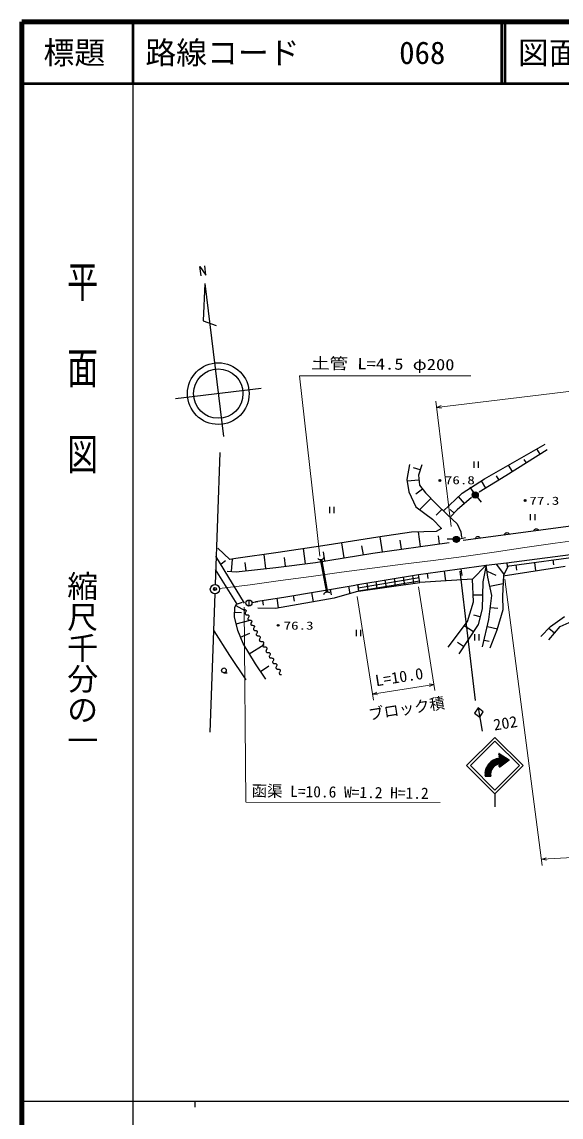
# Model space of a CAD drawing. Units: millimetres, scale not verified. Extents: x 40000 to 680000, y 20000 to 380000.
# Drawn here: x 40000 to 127384, y 202409 to 380000 of the extents above; entities that cross this region are included whole.
import ezdxf
from ezdxf.enums import TextEntityAlignment as Align

# ---------------------------------------------------------------- set-up
doc = ezdxf.new("R2010")
doc.units = ezdxf.units.MM
doc.header["$LTSCALE"] = 1000
doc.header["$PDMODE"] = 32
doc.header["$PDSIZE"] = 500
doc.linetypes.add('CHAIN', pattern=[18.5, 12, -1.5, 3.5, -1.5])
for name, color, linetype, lineweight in [('M-BGD', 7, 'Continuous', 25), ('M-BGD-EXST', 7, 'Continuous', 25), ('M-BMK', 2, 'CHAIN', 13), ('M-BMK-OTRS', 5, 'Continuous', 25), ('M-BMK-SRVR', 3, 'Continuous', 25), ('M-STR-HTXT', 7, 'Continuous', 13), ('M-STR-STRC', 7, 'Continuous', 25), ('M-TTL', 2, 'Continuous', 140), ('M-TTL-BAND', 7, 'Continuous', 25), ('M-TTL-LINE', 7, 'Continuous', 50)]:
    doc.layers.add(name, color=color, linetype=linetype, lineweight=lineweight)
doc.layers.add('M-OTRS', color=6, linetype='Continuous')
doc.layers.add('M-TTL-TXT', color=7, linetype='Continuous')
doc.styles.add('@ＭＳ ゴシック', font='')
doc.styles.add('ＭＳ ゴシック', font='')
doc.styles.get('@ＭＳ ゴシック').set_extended_font_data('@MS Gothic')
doc.styles.get('ＭＳ ゴシック').set_extended_font_data('MS Gothic')

# ---------------------------------------------------------------- blocks, each defined once
blk = doc.blocks.new('BUHIN1')
at = {"color": 3, "linetype": 'Continuous', "lineweight": 25}
blk.add_circle((0, 0), 746, dxfattribs=at)
blk = doc.blocks.new('BUHIN124')
at = {"color": 7, "linetype": 'Continuous', "lineweight": 25}
blk.add_line((0, -382), (498, -382), dxfattribs=at)
blk.add_circle((0, 0), 382, dxfattribs=at)
blk = doc.blocks.new('BUHIN127')
at = {"color": 7, "linetype": 'Continuous', "lineweight": 25}
for p, q in [((-385, 500), (-385, -500)), ((382, -500), (382, 500))]:
    blk.add_line(p, q, dxfattribs=at)

msp = doc.modelspace()

# ---------------------------------------------------------------- hatches: boundary and pattern name
at = {"layer": 'M-BGD'}
h = msp.add_hatch(dxfattribs=at)
h.set_pattern_fill('USER', color=256, style=0, pattern_type=2)
h.set_pattern_definition([(9.358, (94452, 288752), (-81.3, 493.346), []), (99.358, (94452, 288752), (-2960.1, -487.8), []), (99.358, (96014, 288503), (-2960.1, -487.8), [])])
h.paths.add_polyline_path([(94452, 288752), (104294, 290374), (104510, 289075), (94576, 287703)])
at = {"layer": 'M-STR-STRC'}
h = msp.add_hatch(dxfattribs=at)
h.set_pattern_fill('USER', color=256, style=0, pattern_type=2)
h.set_pattern_definition([(115.8225, (115971, 258236), (-90.0148, -43.5584), [])])
h.paths.add_polyline_path([(115056, 257691), (115972, 257691), (115971, 258236), (116178, 258832), (116708, 259410), (117063, 259599), (117393, 259693), (117341, 259280), (117439, 259222), (118980, 260314), (117373, 261343), (117278, 261280), (117393, 260610), (116726, 260442), (116037, 260042), (115637, 259644), (115269, 259043), (115107, 258552), (115052, 258192)])

# ---------------------------------------------------------------- linework, layer by layer
at = {"layer": 'M-BGD'}
for p, q in [((114961, 305893), (124818, 311534)), ((125115, 310584), (118405, 306368)), ((121760, 308476), (121398, 309053)), ((123997, 309881), (123450, 310751)), ((102807, 308247), (102391, 305798)), ((104563, 307346), (103477, 307698)), ((104840, 308201), (104285, 306491)), ((119523, 307071), (118861, 308125)), ((102391, 305798), (102715, 303811)), ((104355, 305683), (102437, 305518)), ((104285, 306491), (104424, 304874)), ((111338, 303577), (114961, 305893)), ((118405, 306368), (114129, 303755)), ((115198, 304408), (114479, 305585)), ((117336, 305715), (116918, 306398)), ((102715, 303811), (103823, 301363)), ((104909, 304250), (103847, 303424)), ((104424, 304874), (105394, 303627)), ((113193, 303718), (112656, 304561)), ((113506, 303310), (113020, 303990)), ((106284, 302737), (104451, 300905)), ((105394, 303627), (107150, 301871)), ((108250, 300667), (111338, 303577)), ((112882, 302864), (110566, 300905)), ((111724, 301884), (110756, 303028)), ((113782, 302912), (114422, 302143)), ((103823, 301363), (106549, 299376)), ((108062, 300959), (107131, 300027)), ((107150, 301871), (108952, 300069)), ((110032, 300340), (109395, 300944)), ((110566, 300905), (109498, 299776)), ((144694, 300302), (111516, 295909)), ((106549, 299376), (108028, 297852)), ((108952, 300069), (110523, 298591)), ((110523, 298591), (111123, 297297)), ((103130, 297251), (97679, 296466)), ((107150, 297390), (103130, 297251)), ((104603, 294929), (104267, 297290)), ((108028, 297852), (107150, 297390)), ((107687, 295368), (107504, 296654)), ((111123, 297297), (111262, 296419)), ((118510, 292259), (154012, 296991)), ((89455, 295172), (81555, 293971)), ((97679, 296466), (89455, 295172)), ((92227, 293093), (91838, 295547)), ((95338, 293586), (95105, 295056)), ((96893, 293832), (109229, 295588)), ((98435, 294052), (98083, 296524)), ((101519, 294490), (101308, 295977)), ((109918, 296101), (108919, 296138)), ((110906, 296191), (111882, 296408)), ((118576, 291763), (154072, 296494)), ((71390, 293370), (76011, 285747)), ((73701, 292816), (71760, 294664)), ((81555, 293971), (74671, 293000)), ((79533, 291349), (79285, 293651)), ((82744, 291730), (82560, 293155)), ((85955, 292146), (85639, 294592)), ((87561, 292354), (96893, 293832)), ((89116, 292600), (88882, 294077)), ((72314, 292146), (73014, 292674)), ((74671, 293000), (73701, 292816)), ((73978, 290875), (74104, 292892)), ((74717, 290829), (81139, 291522)), ((76322, 291002), (76180, 292321)), ((81139, 291522), (87561, 292354)), ((89392, 287497), (88403, 292854)), ((89589, 287533), (88600, 292890)), ((104294, 290374), (115266, 291890)), ((111152, 291321), (111299, 290253)), ((113029, 289652), (115266, 291890)), ((115266, 291890), (114689, 289219)), ((115266, 291890), (118510, 292259)), ((115513, 289965), (115266, 291890)), ((116888, 292074), (118029, 290483)), ((118023, 290170), (128071, 291727)), ((118732, 291630), (118029, 290298)), ((118510, 292259), (118732, 291630)), ((120069, 291962), (120184, 291095)), ((123055, 292360), (123239, 290978)), ((126042, 292758), (126147, 291967)), ((71344, 291199), (74809, 285562)), ((73239, 290921), (74717, 290829)), ((94452, 288752), (104294, 290374)), ((104510, 289075), (104294, 290374)), ((113029, 289652), (104510, 289075)), ((105665, 290563), (105781, 289725)), ((108408, 290942), (108628, 289354)), ((113173, 285970), (113029, 289652)), ((115390, 290928), (116808, 290261)), ((116142, 287006), (115513, 289965)), ((118029, 290298), (117881, 286858)), ((82450, 286716), (93712, 288629)), ((89951, 287988), (90107, 287074)), ((94576, 287703), (90595, 286531)), ((92952, 288498), (93158, 287285)), ((93712, 288629), (94452, 288752)), ((94452, 288752), (94576, 287703)), ((94576, 287703), (104510, 289075)), ((114689, 289219), (114617, 284815)), ((115828, 288485), (117970, 288941)), ((76790, 286251), (76790, 285256)), ((77281, 285849), (78262, 286039)), ((77853, 286006), (82450, 286716)), ((79002, 286184), (79119, 285423)), ((90595, 286531), (81092, 284895)), ((81301, 286538), (81542, 284973)), ((83950, 286970), (84107, 286047)), ((86951, 287479), (87211, 285948)), ((112234, 282794), (113173, 285970)), ((114653, 287017), (113131, 287042)), ((115698, 283085), (116142, 287006)), ((117881, 286858), (117918, 284675)), ((74428, 283507), (74520, 285080)), ((74474, 284294), (75589, 284228)), ((74520, 285080), (74798, 285605)), ((74659, 285343), (76109, 284575)), ((74798, 285605), (75724, 285914)), ((81092, 284895), (78223, 284926)), ((114617, 284815), (113967, 282289)), ((115920, 285045), (117117, 284910)), ((117918, 284675), (116993, 281346)), ((74983, 281316), (74428, 283507)), ((74706, 282412), (77010, 282996)), ((109058, 278607), (112234, 282794)), ((114292, 283552), (113269, 283815)), ((114662, 278645), (115698, 283085)), ((125688, 281962), (127949, 283595)), ((127237, 281962), (130126, 283260)), ((71096, 281255), (73626, 277274)), ((75847, 279187), (74983, 281316)), ((75415, 280252), (76955, 280876)), ((113967, 282289), (110791, 277524)), ((113173, 281098), (111695, 282083)), ((115439, 281975), (117062, 281596)), ((116993, 281346), (115846, 278423)), ((124097, 280329), (125688, 281962)), ((126316, 280873), (125390, 281656)), ((125395, 279785), (127237, 281962)), ((77853, 275917), (75847, 279187)), ((76850, 277552), (79268, 279035)), ((111585, 278715), (110611, 279365)), ((114921, 279755), (115717, 279570)), ((73626, 277274), (76310, 273294)), ((79519, 273448), (77853, 275917)), ((78686, 274683), (80013, 275579))]:
    msp.add_line(p, q, dxfattribs=at)
for points in [[(118229, 296798), (118249, 296893), (118286, 296977), (118350, 297074), (118431, 297133), (118520, 297173), (118643, 297190), (118740, 297174), (118834, 297138), (118923, 297061), (118980, 296990), (119022, 296903)], [(122969, 297425), (122989, 297521), (123026, 297604), (123090, 297702), (123171, 297761), (123260, 297801), (123383, 297817), (123480, 297802), (123573, 297766), (123662, 297689), (123720, 297618), (123762, 297530)], [(113489, 296170), (113509, 296266), (113546, 296349), (113610, 296447), (113691, 296506), (113781, 296546), (113904, 296562), (114001, 296547), (114094, 296511), (114183, 296434), (114241, 296363), (114283, 296275)], [(88939, 293130), (88900, 293051), (88859, 292985), (88800, 292924), (88730, 292866), (88645, 292823), (88544, 292788), (88422, 292771), (88320, 292777), (88220, 292793), (88142, 292827), (88067, 292874), (88007, 292921), (87949, 292989)], [(88948, 287169), (88979, 287252), (89013, 287322), (89066, 287389), (89129, 287454), (89209, 287505), (89306, 287550), (89425, 287580), (89527, 287585), (89629, 287579), (89710, 287553), (89790, 287514), (89854, 287473), (89918, 287412)], [(76032, 284710), (76146, 284702), (76202, 284688), (76255, 284659), (76300, 284612), (76328, 284559), (76339, 284502), (76336, 284440), (76315, 284383), (76201, 284186), (76185, 284129), (76176, 284078), (76188, 284014), (76220, 283954), (76263, 283909), (76317, 283883), (76370, 283867), (76483, 283859)], [(76483, 283859), (76596, 283850), (76653, 283837), (76706, 283808), (76750, 283760), (76778, 283707), (76789, 283650), (76786, 283589), (76765, 283531), (76651, 283335), (76635, 283277), (76627, 283226), (76639, 283162), (76670, 283102), (76713, 283057), (76768, 283031), (76820, 283015), (76933, 283007)], [(76933, 283007), (77047, 282999), (77103, 282985), (77156, 282956), (77201, 282909), (77229, 282855), (77240, 282799), (77237, 282737), (77216, 282680), (77102, 282483), (77086, 282426), (77077, 282375), (77089, 282310), (77121, 282251), (77164, 282205), (77218, 282180), (77270, 282164), (77384, 282155)], [(77384, 282155), (77497, 282147), (77553, 282134), (77607, 282105), (77651, 282057), (77679, 282004), (77690, 281947), (77687, 281886), (77666, 281828), (77552, 281631), (77536, 281574), (77528, 281523), (77540, 281459), (77571, 281399), (77614, 281354), (77669, 281328), (77721, 281312), (77834, 281304)], [(77834, 281304), (77948, 281296), (78004, 281282), (78057, 281253), (78102, 281206), (78130, 281152), (78141, 281095), (78138, 281034), (78116, 280976), (78002, 280780), (77987, 280722), (77978, 280672), (77990, 280607), (78022, 280548), (78065, 280502), (78119, 280477), (78171, 280460), (78285, 280452)], [(78285, 280452), (78408, 280450), (78470, 280438), (78530, 280410), (78581, 280361), (78614, 280305), (78629, 280243), (78630, 280176), (78610, 280113), (78497, 279893), (78483, 279829), (78477, 279774), (78494, 279705), (78531, 279642), (78581, 279595), (78641, 279570), (78699, 279556), (78822, 279553)], [(78822, 279553), (78946, 279551), (79008, 279539), (79068, 279511), (79118, 279462), (79152, 279405), (79167, 279344), (79167, 279277), (79148, 279214), (79035, 278994), (79021, 278930), (79015, 278875), (79032, 278805), (79069, 278742), (79119, 278696), (79179, 278671), (79237, 278656), (79360, 278654)], [(79360, 278654), (79484, 278652), (79546, 278640), (79605, 278611), (79656, 278562), (79690, 278506), (79705, 278445), (79705, 278378), (79685, 278314), (79573, 278094), (79559, 278031), (79552, 277975), (79569, 277906), (79607, 277843), (79656, 277796), (79717, 277772), (79774, 277757), (79898, 277755)], [(79898, 277755), (80021, 277752), (80083, 277741), (80143, 277712), (80194, 277663), (80227, 277607), (80243, 277546), (80243, 277479), (80223, 277415), (80110, 277195), (80096, 277132), (80090, 277076), (80107, 277007), (80145, 276944), (80194, 276897), (80255, 276873), (80312, 276858), (80436, 276856)], [(80436, 276856), (80559, 276853), (80621, 276841), (80681, 276813), (80732, 276764), (80765, 276708), (80780, 276647), (80781, 276580), (80761, 276516), (80648, 276296), (80634, 276233), (80628, 276177), (80645, 276108), (80682, 276045), (80732, 275998), (80792, 275973), (80850, 275959), (80973, 275956)], [(80973, 275956), (81097, 275954), (81159, 275942), (81219, 275914), (81269, 275865), (81303, 275809), (81318, 275748), (81318, 275681), (81299, 275617), (81186, 275397), (81172, 275334), (81166, 275278), (81183, 275209), (81220, 275146), (81270, 275099), (81330, 275074), (81388, 275060), (81511, 275057)], [(81511, 275057), (81635, 275055), (81697, 275043), (81756, 275015), (81807, 274966), (81841, 274909), (81856, 274848), (81856, 274781), (81836, 274718), (81724, 274498), (81710, 274434), (81703, 274379), (81720, 274310), (81758, 274247), (81807, 274200), (81868, 274175), (81925, 274161), (82049, 274158)]]:
    msp.add_lwpolyline(points, dxfattribs=at)
for centre, radius in [((113462, 303296), 498), ((113462, 303296), 440), ((113462, 303296), 382), ((113462, 303296), 322), ((113462, 303296), 265), ((113462, 303296), 195), ((113462, 303296), 135), ((113462, 303296), 77.5), ((113462, 303296), 15), ((110418, 296082), 498), ((110418, 296082), 440), ((110418, 296082), 382), ((110418, 296082), 322), ((110418, 296082), 265), ((110418, 296082), 195), ((110418, 296082), 135), ((110418, 296082), 77.5), ((110418, 296082), 15), ((76790, 285754), 498)]:
    msp.add_circle(centre, radius, dxfattribs=at)
at = {"layer": 'M-BGD-EXST'}
for centre, radius in [((107757, 305635), 150), ((107757, 305635), 131), ((107757, 305635), 112), ((107757, 305635), 93.8), ((107757, 305635), 75), ((107757, 305635), 56.3), ((107757, 305634), 37.5), ((107757, 305635), 18.8), ((121543, 302403), 150), ((121543, 302403), 131), ((121543, 302403), 112), ((121543, 302403), 93.8), ((121543, 302403), 75), ((121543, 302403), 56.3), ((121543, 302403), 37.5), ((121543, 302403), 18.8), ((81517, 282152), 150), ((81517, 282152), 131), ((81517, 282152), 112), ((81517, 282152), 93.8), ((81517, 282152), 75), ((81517, 282152), 56.3), ((81517, 282152), 37.5), ((81517, 282152), 18.8)]:
    msp.add_circle(centre, radius, dxfattribs=at)
at = {"layer": 'M-BMK'}
msp.add_lwpolyline([(72027, 288103), (76972, 288742), (81926, 289395), (86866, 290070), (91816, 290754), (96758, 291419), (101715, 292057), (106664, 292686), (111620, 293334), (116561, 294025), (121508, 294753), (126445, 295475), (131399, 296155), (136348, 296788), (141309, 297414), (146256, 298063), (151206, 298756), (156143, 299462), (161092, 300150), (165242, 300695), (169405, 301226)], dxfattribs=at)
at = {"layer": 'M-BMK-OTRS'}
for p, q in [((72055, 310183), (71309, 288757)), ((71257, 287258), (70476, 264811))]:
    msp.add_line(p, q, dxfattribs=at)
at = {"layer": 'M-BMK-SRVR'}
for p, q in [((69038, 338828), (68850, 340360)), ((68850, 340360), (69833, 338922)), ((69833, 338922), (69636, 340458)), ((69629, 337590), (69368, 331513)), ((69629, 337590), (72676, 312776)), ((69368, 331513), (71475, 330764)), ((78771, 320577), (64875, 318871))]:
    msp.add_line(p, q, dxfattribs=at)
for radius in [5000, 4000]:
    msp.add_circle((71823, 319724), radius, dxfattribs=at)
at = {"layer": 'M-OTRS'}
msp.add_point((71281, 288033), dxfattribs=at)
at = {"layer": 'M-STR-HTXT'}
for p, q in [((107210, 317483), (189532, 327525)), ((85014, 322624), (112753, 322629)), ((88298, 293354), (85015, 322624)), ((109563, 298199), (107089, 318476)), ((118248, 289623), (124304, 243221)), ((106920, 271578), (104249, 288386)), ((94315, 286808), (96986, 269999)), ((76037, 285071), (76315, 253506)), ((96829, 270987), (106763, 272565)), ((76314, 253503), (107786, 253446)), ((124247, 244219), (190878, 248050))]:
    msp.add_line(p, q, dxfattribs=at)
for points in [[(107981, 317360), (107210, 317483), (107929, 317786)], [(105988, 272660), (106763, 272565), (106056, 272236)], [(97604, 270892), (96829, 270987), (97536, 271316)], [(125008, 244047), (124247, 244219), (124983, 244476)]]:
    msp.add_lwpolyline(points, dxfattribs=at)
at = {"layer": 'M-STR-STRC'}
for p, q in [((110958, 290939), (113451, 269957)), ((116650, 263986), (112067, 259404)), ((116650, 263375), (112678, 259404)), ((121232, 259404), (116650, 263986)), ((120621, 259404), (116650, 263375)), ((117278, 261280), (117393, 260610)), ((117373, 261343), (118980, 260314)), ((116650, 254822), (112067, 259404)), ((116650, 255433), (112678, 259404)), ((116650, 254822), (121232, 259404)), ((116650, 255433), (120621, 259404)), ((117341, 259280), (117393, 259693)), ((117439, 259222), (118980, 260314)), ((115056, 257691), (115972, 257691)), ((116650, 254822), (116650, 252736))]:
    msp.add_line(p, q, dxfattribs=at)
msp.add_lwpolyline([(113921, 268748), (113333, 267888), (114192, 267252), (114773, 268149), (113921, 268748), (114597, 265008)], dxfattribs=at)
for centre, radius, start, end in [((117340, 261290), 62.1, 57.38077, 189.69095), ((117703, 257967), 2661, 96.70319, 185.95551), ((117703, 257967), 1754, 100.20398, 189.06003), ((117403, 259273), 62.1, 172.87497, 305.31122)]:
    msp.add_arc(centre, radius, start, end, dxfattribs=at)
at = {"layer": 'M-TTL'}
for p, q in [((40000, 380000), (40000, 20000)), ((680000, 380000), (40000, 380000))]:
    msp.add_line(p, q, dxfattribs=at)
at = {"layer": 'M-TTL-BAND'}
for p, q in [((58000, 370000), (58000, 20000)), ((40000, 205000), (579000, 205000)), ((68000, 205000), (68000, 204000))]:
    msp.add_line(p, q, dxfattribs=at)
at = {"layer": 'M-TTL-LINE'}
for p, q in [((58000, 380000), (58000, 370000)), ((117750, 380000), (117750, 370000)), ((118250, 380000), (118250, 370000)), ((40000, 370000), (680000, 370000))]:
    msp.add_line(p, q, dxfattribs=at)

# ---------------------------------------------------------------- block references
at = {"layer": 'M-BGD'}
for name, p in [('BUHIN127', (113606, 308205)), ('BUHIN127', (90217, 300841)), ('BUHIN127', (122774, 299686)), ('BUHIN127', (94548, 280917)), ('BUHIN127', (113750, 280195)), ('BUHIN124', (72747, 274853))]:
    msp.add_blockref(name, p, dxfattribs=at)
at = {"layer": 'M-BMK-SRVR'}
msp.add_blockref('BUHIN1', (71283, 288007), dxfattribs=at)

# ---------------------------------------------------------------- texts
at = {"layer": 'M-BGD-EXST', "style": 'ＭＳ ゴシック', "width": 1.35}
for s, p in [('76.8', (108556, 304635)), ('77.3', (122243, 301303)), ('76.3', (82417, 281053))]:
    msp.add_text(s, height=1320, dxfattribs=at).set_placement(p, align=Align.BOTTOM_LEFT)
at = {"layer": 'M-STR-HTXT', "style": 'ＭＳ ゴシック'}
for s, rotation, width, p in [('土管 L=4.5 φ200', 359.36, 1.2, (86850, 323204)), ('L=10.0', 9, 1.05, (97492, 271714))]:
    msp.add_text(s, height=1833, rotation=rotation, dxfattribs=dict(at, width=width)).set_placement(p, align=Align.BOTTOM_LEFT)
for s, rotation, p in [('ブロック積', 9, (96396, 266233)), ('函渠 L=10.6 W=1.2 H=1.2', 359.168, (77212, 253863))]:
    msp.add_text(s, height=1833, rotation=rotation, dxfattribs=at).set_placement(p, align=Align.BOTTOM_LEFT)
at = {"layer": 'M-STR-STRC', "style": 'ＭＳ ゴシック', "width": 1.05}
msp.add_text('202', height=1833, rotation=9, dxfattribs=at).set_placement((116644, 264540), align=Align.BOTTOM_LEFT)
at = {"layer": 'M-TTL-BAND', "style": '@ＭＳ ゴシック', "width": 1.4}
msp.add_text('平  面  図', height=3666, rotation=270, dxfattribs=at).set_placement((49777, 306475), align=Align.MIDDLE_RIGHT)
at = {"layer": 'M-TTL-BAND', "style": '@ＭＳ ゴシック'}
msp.add_text('縮尺千分の一', height=3666, rotation=270, dxfattribs=at).set_placement((49777, 261030), align=Align.MIDDLE_RIGHT)
at = {"layer": 'M-TTL-TXT', "style": 'ＭＳ ゴシック'}
msp.add_text('標題', height=3666, dxfattribs=at).set_placement((48500, 375000), align=Align.MIDDLE_CENTER)
for s, p in [('路線コード', (60000, 375000)), ('068', (101142, 375000)), ('068', (101142, 375000)), ('図面コード', (120380, 375000))]:
    msp.add_text(s, height=3666, dxfattribs=at).set_placement(p, align=Align.MIDDLE_LEFT)

doc.saveas('drawing.dxf')
